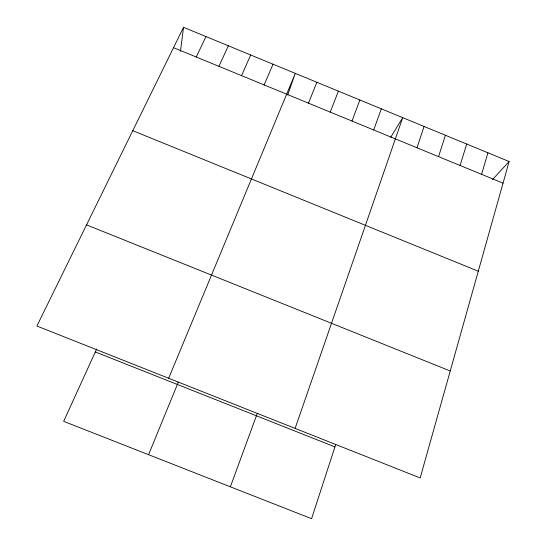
<?xml version="1.0" encoding="UTF-8"?>
<svg xmlns="http://www.w3.org/2000/svg" width="546" height="546" viewBox="0 0 546 546"><rect width="100%" height="100%" fill="white"/><g stroke="black" fill="none" stroke-linecap="round" stroke-linejoin="round"><path stroke-width="0.82" d="M180.501 51.242L183.524 27.3L509.118 161.52L420.167 477.955L36.882 326.023L183.524 27.3M481.586 174.331L487.919 152.778M460.094 165.493L466.68 144.021M438.561 156.641L445.399 135.251M335.701 444.471L311.589 518.7L63.657 421.348L96.683 348.969M416.987 147.768L424.078 126.46M295.12 428.385L402.716 117.656L390.67 137.387M287.66 95.038L295.29 73.376L168.666 378.262M373.71 129.975L381.313 108.831M230.371 486.814L257.289 413.39M352.006 121.055L359.869 99.993M330.262 112.114L338.384 91.141M308.476 103.16L316.857 82.262M148.567 454.688L178.324 382.091M264.114 84.917L273.027 64.196M241.537 75.635L250.716 54.996M218.912 66.332L228.365 45.782M196.239 57.009L205.965 36.555M492.56 179.538L509.118 161.52M95.325 351.952L334.916 446.894M86.534 224.877L450.238 370.987M132.767 130.692L478.282 271.219M173.526 47.673L503.037 183.149"/></g></svg>
